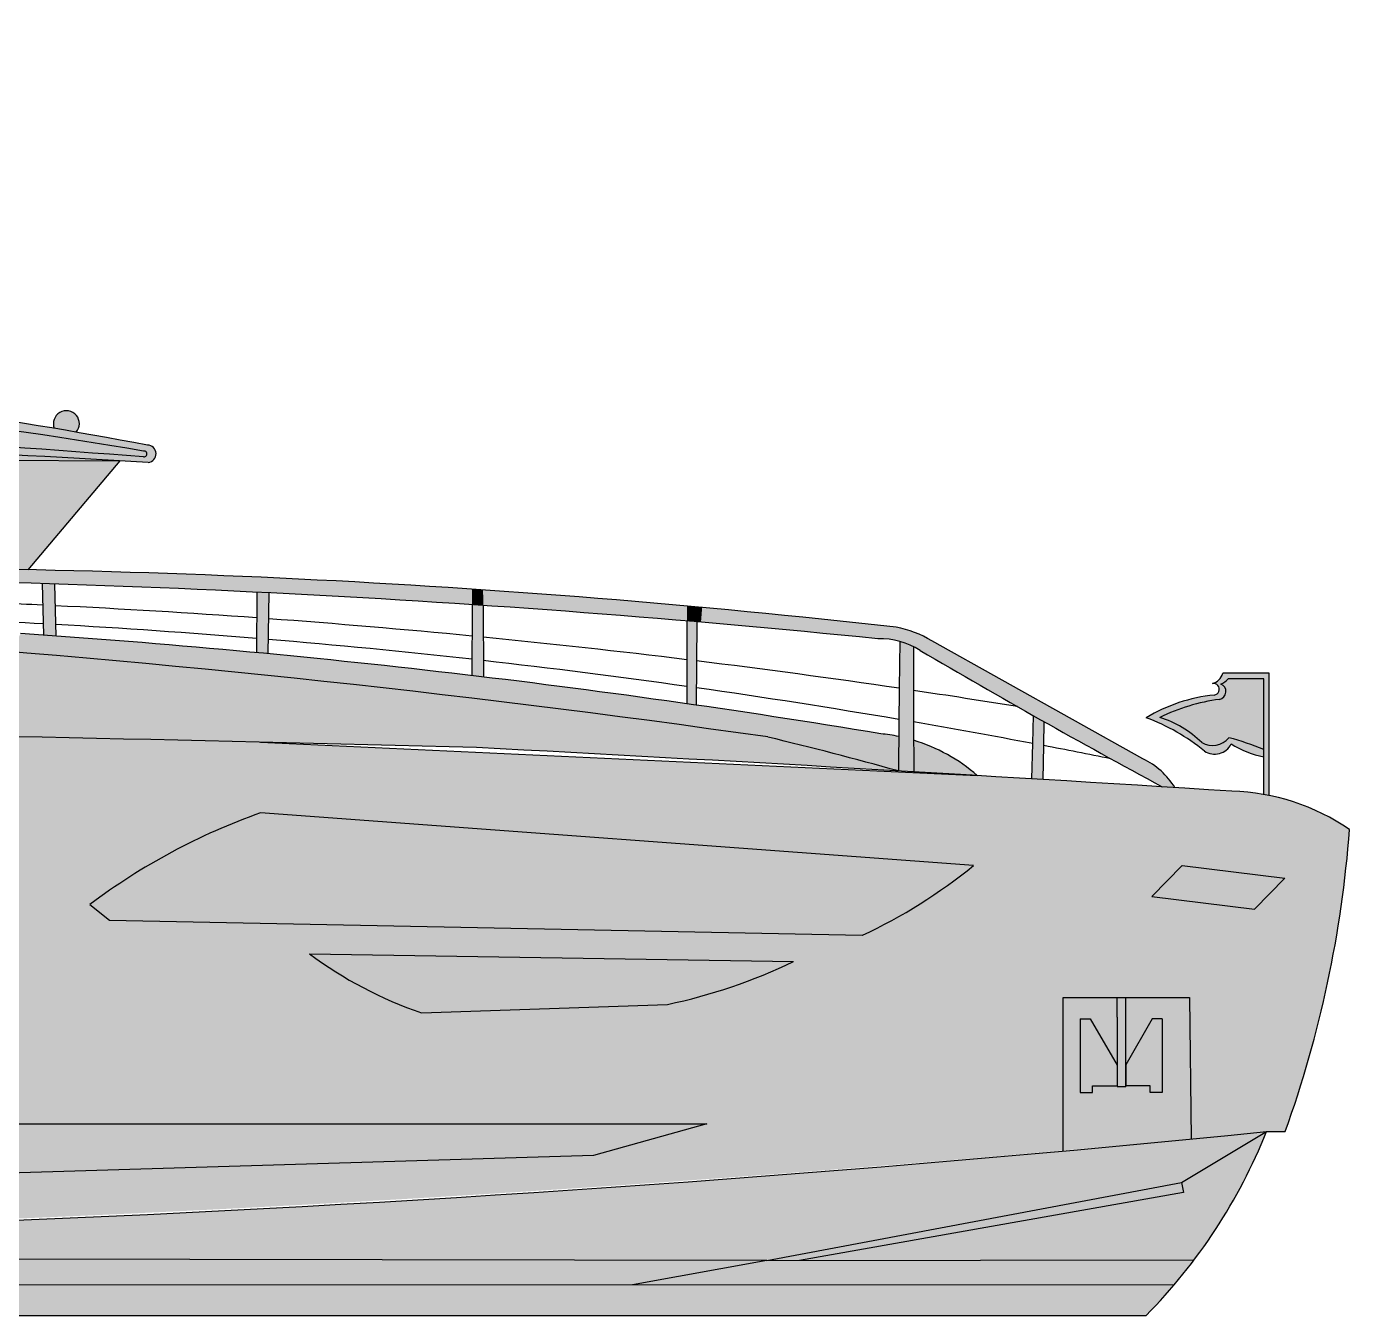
# Model space of a CAD drawing. Header units: millimetres. Extents: x 22013 to 1095811, y 1491 to 706158.
# Drawn here: x 326599 to 481679, y 507323 to 658443 of the extents above; entities that cross this region are included whole.
import ezdxf

# ---------------------------------------------------------------- set-up
doc = ezdxf.new("R2010")
doc.units = ezdxf.units.MM
pattern_1 = [(0, (0, 0), (0, 6.985), [5.08, -1.905]), (90, (0, 0), (-6.985, 4e-16), [5.08, -1.905])]

msp = doc.modelspace()

# ---------------------------------------------------------------- hatches: boundary and pattern name
at = {"true_color": 0x000000}
h = msp.add_hatch(color=18, dxfattribs=at)
h.dxf.hatch_style = 1
h.set_gradient(color1=(61, 61, 62), color2=(125, 128, 130), name='CYLINDER')
h.paths.add_polyline_path([(212826, 614211, 0.0274179), (177674, 613988, -0.0477773), (213588, 618001, -0.0468814), (340313, 608669, -1.1719156), (340325, 607983, 0.0139659), (212826, 614211, 0.0728518), (191845, 595211), (193107, 594272), (194078, 594278), (193055, 595131, -0.0505922), (211729, 612238, -0.0099839), (340865, 607331, 0.9406635), (340789, 609363, 0.0439598), (237275, 619639), (235308, 621564), (223216, 627699), (233688, 627699, 0.7525821), (234190, 629466, 0.0923682), (230228, 630291), (201807, 630291, 0.5960352), (200934, 628109), (211473, 619077, 0.0347376), (192381, 618568), (192381, 658443), (190852, 658443), (190852, 618397, 0.0546061), (167241, 614466, 0.7615305), (166973, 613002, 0.0504684), (171061, 612036, 0.0043459), (204496, 612113), (204496, 607959, -0.0266838)])
h.paths.add_polyline_path([(203999, 627416), (220857, 627416), (234665, 620518), (235375, 619579), (213391, 619475)], flags=16)
h = msp.add_hatch(color=7)
h.dxf.hatch_style = 1
h.paths.add_polyline_path([(193773, 568066), (180543, 562175), (180699, 551602), (194014, 551799)])
h.paths.add_polyline_path([(243851, 608085), (337556, 607522, 0.0097279), (211729, 612238, 0.0505922), (193055, 595131), (194078, 594278), (214121, 594400)])
h.paths.add_polyline_path([(213588, 618001, 0.0477773), (177674, 613988, -0.0274179), (212826, 614211, -0.0139707), (340369, 607980, 1.0992979), (340313, 608669, 0.0468814)])
h.paths.add_polyline_path([(220857, 627416), (203999, 627416), (213391, 619475), (235375, 619579), (234665, 620518)])
at = {"true_color": 0x939598}
h = msp.add_hatch(color=252, dxfattribs=at)
h.dxf.hatch_style = 1
h.paths.add_polyline_path([(329858, 611323, -0.0011024), (332434, 610881, 1.7645508)])
at = {"true_color": 0x000000}
h = msp.add_hatch(dxfattribs=at)
h.set_pattern_fill('ANGLE', color=18)
h.set_pattern_definition(pattern_1)
h.paths.add_polyline_path([(285676, 607834), (243851, 608085), (214121, 594400), (285755, 594834)])
h.paths.add_polyline_path([(296071, 607771), (287217, 607824), (287139, 594843), (288235, 594849, -0.0017968), (296170, 594939)])
h.paths.add_polyline_path([(337556, 607522), (297491, 607763), (297414, 594948, -0.0066484), (326775, 594751)])
h = msp.add_hatch(dxfattribs=at)
h.set_pattern_fill('ANGLE', color=18)
h.set_pattern_definition(pattern_1)
h.paths.add_polyline_path([(297414, 594948), (296170, 594939, 0.0017968), (288235, 594849), (214121, 594400), (243851, 608085), (337556, 607522), (326775, 594751, 0.0066484)])
at = {"true_color": 0x404040}
h = msp.add_hatch(color=250, dxfattribs=at)
h.dxf.hatch_style = 1
h.paths.add_polyline_path([(329842, 594685, 0.0056978), (304680, 594972), (304639, 593656, -0.0045014), (329882, 593077)])
h = msp.add_hatch(color=250, dxfattribs=at)
h.dxf.hatch_style = 1
h.paths.add_polyline_path([(355563, 593799, 0.0058275), (329842, 594685), (329882, 593077, -0.0045676), (355481, 592025)])
h = msp.add_hatch(color=250, dxfattribs=at)
h.dxf.hatch_style = 1
h.paths.add_polyline_path([(304639, 593656, 0.0002469), (303254, 593674), (303270, 589503, -0.0001359), (304581, 589450)])
h.paths.add_polyline_path([(279103, 593780, 0.0000329), (278298, 593779), (278463, 590371, -0.0000842), (279276, 590347)])
h.paths.add_polyline_path([(329882, 593077, 0.0002591), (328430, 593122), (328591, 587078, -0.0003476), (330034, 586976)])
h.paths.add_polyline_path([(354991, 592049, 0.0002472), (353606, 592118), (353559, 585032, -0.0003228), (354896, 584906)])
h.paths.add_polyline_path([(380133, 590568, 0.0002311), (378839, 590655), (378819, 582345, -0.0003223), (380151, 582186)])
h.paths.add_polyline_path([(405170, 588642, 0.0002065), (404016, 588741), (404018, 579040, -0.0002639), (405105, 578883)])
h.paths.add_polyline_path([(430562, 580607), (430564, 585745, 0.0502985), (428971, 586359), (428897, 580854), (428841, 576696), (428809, 571168, -0.0000541), (430600, 571063), (430578, 576905)])
h.paths.add_polyline_path([(445845, 574134), (445901, 576930, -0.0004003), (444629, 577647), (444552, 574379), (444455, 570239, -0.0000396), (445765, 570159)])
h = msp.add_hatch(color=250, dxfattribs=at)
h.dxf.hatch_style = 1
h.paths.add_polyline_path([(378839, 592479, 0.0033344), (364140, 593370), (364043, 591568, -0.0026428), (378839, 590655)])
h.paths.add_polyline_path([(364140, 593370, 0.0019445), (355563, 593799), (355481, 592025, -0.0015285), (364043, 591568)])
h = msp.add_hatch(color=250, dxfattribs=at)
h.dxf.hatch_style = 1
h.paths.add_polyline_path([(380129, 592391, 0.0002927), (378839, 592479), (378839, 590655, -0.0002311), (380133, 590568)])
h = msp.add_hatch(color=250, dxfattribs=at)
h.dxf.hatch_style = 1
h.paths.add_polyline_path([(404016, 590494, 0.0054257), (380129, 592391), (380133, 590568, -0.0042702), (404016, 588741)])
h = msp.add_hatch(color=250, dxfattribs=at)
h.dxf.hatch_style = 1
h.paths.add_polyline_path([(405800, 590332, 0.0001999), (404921, 590412), (404763, 588677, -0.000161), (405663, 588600)])
h.paths.add_polyline_path([(404921, 590412, 0.0002059), (404016, 590494), (404016, 588741, -0.0001338), (404763, 588677)])
h = msp.add_hatch(color=250, dxfattribs=at)
h.dxf.hatch_style = 1
h.paths.add_polyline_path([(405800, 590332), (405663, 588600, -0.0037132), (426400, 586655, -0.0094677), (426722, 586661), (426892, 588187, 0.0048004)])
h = msp.add_hatch(color=250, dxfattribs=at)
h.dxf.hatch_style = 1
h.paths.add_polyline_path([(432709, 586419, 0.0362068), (431197, 587208), (430564, 585745, -0.0260646), (431333, 585304, 0.0089339), (459736, 569303, -0.0000447), (461216, 569210, 0.1448859), (457463, 572576)])
h.paths.add_polyline_path([(431197, 587208, 0.0492462), (428992, 587915), (428971, 586359, -0.0502985), (430564, 585745)])
h.paths.add_polyline_path([(428992, 587915, 0.0097682), (428539, 588003, 0.0003753), (426892, 588187), (426722, 586661, -0.0669471), (428971, 586359)])
at = {"true_color": 0x636466}
h = msp.add_hatch(color=251, dxfattribs=at)
h.dxf.hatch_style = 1
h.paths.add_polyline_path([(325902, 587262, -0.0581204), (324549, 585164, -0.0149721), (413483, 575146, -0.0084165), (428809, 571168), (428833, 575204, 0.026342), (426738, 575521, 0.0244067)])
h.paths.add_polyline_path([(430586, 574760), (430600, 571063, -0.0002248), (438047, 570623, 0.1072004)])
h = msp.add_hatch(color=7)
h.dxf.hatch_style = 1
h.paths.add_polyline_path([(324549, 585164, -0.1311738), (320030, 581928, 0.0246441), (128269, 581633), (126926, 581633), (124030, 581633), (122688, 581633), (117834, 581633, 0.0117151), (104534, 576974), (175699, 576788, -0.0062796), (379343, 573910, -0.0014928), (428809, 571168, 0.0084165), (413483, 575146, 0.0149721)])
at = {"lineweight": 80, "true_color": 0x636466}
h = msp.add_hatch(color=251, dxfattribs=at)
h.dxf.hatch_style = 1
h.paths.add_polyline_path([(459439, 577437, -0.0803796), (466429, 579556, 0.739344), (466606, 581359, 0.1282495), (467449, 581952), (471638, 581952), (471638, 568403, -0.0060511), (472251, 568286), (472251, 582610), (466810, 582610, -0.2593357), (465599, 581409, -1.0638925), (465785, 580062, 0.1100121), (457850, 577401, -0.0815832), (464680, 573496, 0.4516973), (467801, 574326, 0.0886635), (471638, 572807), (471638, 573682, 0.0315231), (467544, 575065, -0.3607872), (464350, 574488, 0.1247064)])
at = {"lineweight": 80, "true_color": 0x939598}
h = msp.add_hatch(color=252, dxfattribs=at)
h.dxf.hatch_style = 1
h.paths.add_polyline_path([(466429, 579556, 0.739344), (466606, 581359, 0.1282495), (467449, 581952), (471638, 581952), (471638, 568403, -0.0060511), (472251, 568286), (472251, 582610), (466810, 582610, -0.2593357), (465599, 581409, -1.0343723), (465823, 580066, 0.1105154), (457850, 577401, -0.0815832), (464680, 573496, 0.4516973), (467801, 574326, 0.0886635), (471638, 572807), (471638, 573682, 0.0315231), (467544, 575065, -0.3607872), (464350, 574488, 0.1247064), (459439, 577437, -0.0803796)])
at = {"lineweight": 80}
h = msp.add_hatch(color=1, dxfattribs=at)
h.dxf.hatch_style = 1
h.set_gradient(color1=(147, 149, 152), tint=1, name='CURVED')
h.paths.add_polyline_path([(471638, 581952), (467449, 581952, -0.1282495), (466606, 581359, -0.739344), (466429, 579556, 0.0803796), (459439, 577437, -0.1247064), (464350, 574488, 0.3607872), (467544, 575065, -0.0315231), (471638, 573682)])
at = {"true_color": 0x5d5e5f}
h = msp.add_hatch(color=251, dxfattribs=at)
h.dxf.hatch_style = 1
h.paths.add_polyline_path([(359769, 549720), (359769, 553191), (336332, 553656), (334035, 555507, -0.0765774), (354035, 566253), (354035, 574546, 0.0009195), (324218, 575194), (324066, 567598), (324066, 529792), (359769, 529792)])
h = msp.add_hatch(color=251, dxfattribs=at)
h.dxf.hatch_style = 1
h.paths.add_polyline_path([(438047, 570623), (354035, 574546), (354035, 566253), (437596, 560079)])
h = msp.add_hatch(color=251, dxfattribs=at)
h.dxf.hatch_style = 1
h.paths.add_polyline_path([(448112, 570017, 0.0003038), (438047, 570623), (437596, 560079), (437534, 525762, 0.0009962), (448112, 526675), (448112, 544617)])
h = msp.add_hatch(color=251, dxfattribs=at)
h.dxf.hatch_style = 1
h.paths.add_polyline_path([(481679, 564298, 0.1432319), (467899, 568791, 0.0005974), (448112, 570017), (448112, 544617), (462923, 544617), (463104, 528042, 0.0008332), (471943, 528888), (474135, 528888, 0.067797)])
h.paths.add_polyline_path([(458514, 556437), (462048, 560070), (474083, 558586), (470549, 554953)], flags=16)
at = {"true_color": 0x000000}
h = msp.add_hatch(dxfattribs=at)
h.set_pattern_fill('ANGLE', color=18)
h.set_pattern_definition(pattern_1)
h.paths.add_polyline_path([(437596, 560079), (354035, 566253, 0.0765774), (334035, 555507), (336332, 553656), (424573, 551905, 0.0622945)])
h.paths.add_polyline_path([(416506, 548833), (359769, 549720, 0.0769142), (372905, 542812), (401721, 543801, 0.0617401)])
at = {"true_color": 0x5d5e5f}
h = msp.add_hatch(color=251, dxfattribs=at)
h.dxf.hatch_style = 1
h.paths.add_polyline_path([(437596, 560079, -0.0622945), (424573, 551905), (416570, 552064), (416506, 548833, -0.0433894), (406232, 544911), (406359, 529792), (406359, 523318, 0.0029343), (437534, 525762)])
at = {"true_color": 0xd6d6d7}
h = msp.add_hatch(color=254, dxfattribs=at)
h.dxf.hatch_style = 1
h.paths.add_polyline_path([(474083, 558586), (462048, 560070), (458514, 556437), (470549, 554953)])
at = {"true_color": 0x5d5e5f}
h = msp.add_hatch(color=251, dxfattribs=at)
h.dxf.hatch_style = 1
h.paths.add_polyline_path([(416570, 552064), (359769, 553191), (359769, 549720), (416506, 548833)])
h = msp.add_hatch(color=251, dxfattribs=at)
h.dxf.hatch_style = 1
h.paths.add_polyline_path([(406232, 544911, -0.0183017), (401721, 543801), (372905, 542812, -0.0769142), (359769, 549720), (359769, 529792), (406359, 529792)])
at = {"true_color": 0x787a7d}
h = msp.add_hatch(color=8, dxfattribs=at)
h.dxf.hatch_style = 1
h.paths.add_polyline_path([(450112, 542119), (451293, 542119), (454430, 536659), (454430, 542321), (454430, 544617), (448112, 544617), (448112, 528843), (452344, 532467), (458673, 532467), (462905, 528843), (463097, 528695), (462923, 544617), (455442, 544617), (455442, 542287), (455442, 536713), (458548, 542119), (459728, 542119), (459731, 542119), (459731, 533451), (458310, 533451), (458310, 534262), (455442, 534262), (455442, 534165), (454430, 534165), (454430, 534262), (451533, 534262), (451533, 533451), (450112, 533451)])
at = {"true_color": 0xc7c8ca}
h = msp.add_hatch(color=9, dxfattribs=at)
h.dxf.hatch_style = 1
h.paths.add_polyline_path([(455442, 542287), (455442, 544617), (454430, 544617), (454430, 542321), (454430, 534165), (455442, 534165), (455442, 536727)])
h = msp.add_hatch(color=9, dxfattribs=at)
h.dxf.hatch_style = 1
h.paths.add_polyline_path([(454430, 536659), (451293, 542119), (450112, 542119), (450112, 533451), (451533, 533451), (451533, 534262), (454430, 534262)])
h.paths.add_polyline_path([(459731, 542119), (459728, 542119), (458548, 542119), (455442, 536713), (455442, 534262), (458310, 534262), (458310, 533451), (459731, 533451)])
at = {"true_color": 0xffffff}
h = msp.add_hatch(color=7, dxfattribs=at)
h.dxf.hatch_style = 1
h.paths.add_polyline_path([(458673, 532467), (452344, 532467), (448112, 528843), (448112, 526675, 0.0014126), (463104, 528042), (463097, 528695), (462905, 528843)])
at = {"true_color": 0x000000}
h = msp.add_hatch(color=18, dxfattribs=at)
h.dxf.hatch_style = 1
h.paths.add_polyline_path([(406359, 529792), (97233, 529792, 0.104463), (83857, 522529), (228267, 523077), (232808, 519815), (303710, 520601), (312645, 523677), (393070, 526089)])
at = {"true_color": 0x5d5e5f}
h = msp.add_hatch(color=251, dxfattribs=at)
h.dxf.hatch_style = 1
h.paths.add_polyline_path([(406359, 523318), (406359, 529792), (393070, 526089), (312645, 523677), (303710, 520601), (303803, 517867, 0.0096377)])
at = {"true_color": 0x636466}
h = msp.add_hatch(dxfattribs=at)
h.set_pattern_fill('ANGLE', color=251)
h.set_pattern_definition(pattern_1)
h.paths.add_polyline_path([(471943, 528888, -0.0023589), (448113, 526615), (448278, 520340), (461994, 522925)])
at = {"true_color": 0x5d5e5f}
h = msp.add_hatch(color=251, dxfattribs=at)
h.dxf.hatch_style = 1
h.paths.add_polyline_path([(471943, 528888), (461994, 522925), (469406, 523320, 0.0234766)])
at = {"true_color": 0x636466}
h = msp.add_hatch(dxfattribs=at)
h.set_pattern_fill('ANGLE', color=251)
h.set_pattern_definition(pattern_1)
h.paths.add_polyline_path([(448113, 526615, -0.0037508), (410181, 523464), (410163, 513766), (413362, 513760), (448278, 520340)])
h = msp.add_hatch(dxfattribs=at)
h.set_pattern_fill('ANGLE', color=251)
h.set_pattern_definition(pattern_1)
h.paths.add_polyline_path([(410181, 523464, -0.0034835), (374913, 521048), (374900, 513832), (410163, 513766)])
h = msp.add_hatch(color=1)
h.dxf.hatch_style = 1
h.set_gradient(color1=(93, 94, 95), color2=(147, 148, 149), name='CYLINDER')
h.paths.add_polyline_path([(462219, 521729), (461994, 522925), (413362, 513760), (417221, 513767)])
at = {"true_color": 0x5d5e5f}
h = msp.add_hatch(color=251, dxfattribs=at)
h.dxf.hatch_style = 1
h.paths.add_polyline_path([(469406, 523320), (461994, 522925), (462219, 521729), (468567, 521738, 0.006867)])
h = msp.add_hatch(color=251, dxfattribs=at)
h.dxf.hatch_style = 1
h.paths.add_polyline_path([(468567, 521738), (462219, 521729), (417221, 513767), (463461, 513844, 0.0361028)])
at = {"true_color": 0x636466}
h = msp.add_hatch(dxfattribs=at)
h.set_pattern_fill('ANGLE', color=251)
h.set_pattern_definition(pattern_1)
h.paths.add_polyline_path([(374913, 521048, -0.0027385), (347167, 519493), (347156, 513883), (374900, 513832)])
h = msp.add_hatch(dxfattribs=at)
h.set_pattern_fill('ANGLE', color=251)
h.set_pattern_definition(pattern_1)
h.paths.add_polyline_path([(347167, 519493, -0.0035873), (310797, 517917), (310790, 513951), (347156, 513883)])
at = {"true_color": 0x5d5e5f}
h = msp.add_hatch(color=251, dxfattribs=at)
h.dxf.hatch_style = 1
h.paths.add_polyline_path([(461093, 510887), (66734, 511024), (66734, 513908), (65384, 513706, -0.1647499), (65645, 513359), (65678, 513095), (66388, 507323), (66771, 507323), (457830, 507323, 0.0185363)])
h = msp.add_hatch(color=1)
h.dxf.hatch_style = 1
h.set_gradient(color1=(85, 44, 17), color2=(197, 162, 32))
h.paths.add_polyline_path([(413362, 513760), (182069, 514190), (176787, 514238), (66734, 513908), (66734, 511024), (397621, 510909)])
h = msp.add_hatch(color=1)
h.dxf.hatch_style = 1
h.set_gradient(color1=(72, 38, 14), color2=(205, 170, 116), name='SPHERICAL')
h.paths.add_polyline_path([(463461, 513844), (413362, 513760), (397621, 510909), (461093, 510887, 0.0145312)])

# ---------------------------------------------------------------- linework, layer by layer
at = {"color": 18, "true_color": 0x000000}
for p, q in [((243851, 608085), (337556, 607522)), ((337556, 607522), (326775, 594751)), ((328430, 593122), (328591, 587078)), ((329882, 593077), (330034, 586976)), ((353606, 592118), (353559, 585032)), ((354991, 592049), (354896, 584906)), ((378839, 590655), (378819, 582345)), ((380133, 590568), (380151, 582186)), ((404016, 588741), (404018, 579040)), ((405170, 588642), (405105, 578883)), ((428971, 586359), (428897, 580854)), ((457463, 572576), (432709, 586419)), ((430564, 585745), (430562, 580607)), ((472251, 582610), (466810, 582610)), ((471638, 581952), (467449, 581952)), ((471638, 568403), (471638, 581952)), ((472251, 568286), (472251, 582610)), ((428897, 580854), (428841, 576696)), ((430562, 580607), (430578, 576905)), ((430578, 576905), (430600, 571063)), ((444552, 574379), (444629, 577647)), ((445845, 574134), (445901, 576930)), ((428841, 576696), (428809, 571168)), ((354035, 574546), (438047, 570623)), ((444455, 570239), (444552, 574379)), ((445765, 570159), (445845, 574134)), ((437596, 560079), (354035, 566253)), ((462048, 560070), (458514, 556437)), ((462048, 560070), (474083, 558586)), ((474083, 558586), (470549, 554953)), ((334035, 555507), (336332, 553656)), ((458514, 556437), (470549, 554953)), ((336332, 553656), (424573, 551905)), ((359769, 549720), (416506, 548833)), ((448112, 526675), (448112, 544617)), ((448112, 544617), (462923, 544617)), ((454430, 542321), (454430, 544617)), ((455442, 542287), (455442, 544617)), ((462923, 544617), (463104, 528042)), ((372905, 542812), (401721, 543801)), ((450112, 542119), (451293, 542119)), ((450112, 542119), (450112, 533451)), ((450112, 542119), (450112, 533451)), ((451293, 542119), (454430, 536659)), ((454430, 542321), (454430, 534165)), ((455442, 534165), (455442, 542287)), ((458548, 542119), (455442, 536713)), ((459728, 542119), (458548, 542119)), ((459728, 542119), (459731, 542119)), ((459731, 542119), (459731, 533451)), ((454430, 536659), (454430, 534165)), ((455442, 536727), (455442, 534165)), ((451533, 533451), (451533, 534262)), ((451533, 534262), (454430, 534262)), ((454430, 534165), (455442, 534165)), ((458310, 534262), (455442, 534262)), ((458310, 533451), (458310, 534262)), ((450112, 533451), (451533, 533451)), ((459731, 533451), (458310, 533451)), ((97233, 529792), (406359, 529792)), ((406359, 529792), (393070, 526089)), ((461994, 522925), (471943, 528888)), ((471943, 528888), (474135, 528888)), ((393070, 526089), (312645, 523677)), ((413362, 513760), (461994, 522925)), ((461994, 522925), (462219, 521729)), ((461994, 522925), (462219, 521729)), ((462219, 521729), (417221, 513767)), ((413362, 513760), (182069, 514190)), ((413362, 513760), (397621, 510909)), ((413362, 513760), (463461, 513844)), ((461093, 510887), (66734, 511024)), ((66771, 507323), (457830, 507323))]:
    msp.add_line(p, q, dxfattribs=at)
for centre, radius, start, end in [((230706, 26953), 592723, 79.296626, 89.364979), ((227296, -60956), 679095, 80.420076, 91.156633), ((165118, -1670792), 2285501, 85.603378, 88.80391), ((331279, 611873), 1523, 319.32571, 201.16194), ((153441, -2623488), 3236251, 86.679911, 88.967987), ((340374, 608327), 347, 261.96753, 100.07053), ((340765, 608345), 1019, 275.65297, 88.64779), ((304680, -509153), 1104125, 83.559064, 90.853399), ((285101, -808542), 1402334, 84.217057, 89.872718), ((201774, -904501), 1494716, 81.857335, 90.433171), ((426516, 576390), 11788, 58.30338, 80.11368), ((426722, 578152), 8509, 57.18966, 92.16978), ((893259, 1372048), 912328, 239.581281, 241.628731), ((465124, 583099), 1756, 285.68278, 343.83701), ((465889, 583273), 2044, 290.52807, 319.7611), ((467790, 560919), 19248, 95.86648, 121.09237), ((465733, 580741), 681, 277.53383, 101.40569), ((466241, 580484), 947, 281.44843, 67.35702), ((469481, 556895), 22865, 97.66924, 116.05136), ((449377, 554659), 24270, 50.91009, 69.56626), ((456073, 566269), 11664, 44.79545, 73.22925), ((162929, -7531695), 8108493, 88.4706093, 89.9097678), ((-55153, -7711726), 8297020, 86.3856186, 86.9981763), ((302995, 117941), 470365, 74.48555, 76.41441), ((465599, 576701), 2542, 240.57571, 319.9309), ((465875, 575286), 2152, 236.27539, 333.50966), ((458628, 541942), 34303, 67.71141, 74.93358), ((473968, 584300), 11727, 238.2717, 258.53887), ((453655, 564553), 8880, 31.63102, 64.60696), ((467108, 542986), 25817, 55.63868, 88.24324), ((378911, 495971), 74554, 109.49132, 127.00738), ((347933, 574286), 134119, 340.21513, 355.72932), ((398406, 608054), 61947, 294.98708, 309.24551), ((388659, 588711), 48528, 233.46423, 251.05703), ((388813, 605958), 63483, 281.73176, 295.86362), ((219138, 3053265), 2537004, 269.163768, 275.718833), ((411416, 553097), 65189, 315.39771, 338.19928)]:
    msp.add_arc(centre, radius, start, end, dxfattribs=at)
at = {"color": 18, "lineweight": 30, "true_color": 0x000000}
for centre, radius, start, end in [((280687, -423525), 1015255, 87.300843, 87.585168), ((280687, -423525), 1015255, 85.882404, 87.219005), ((281379, -288361), 878036, 86.920002, 88.029724), ((281379, -288361), 878036, 85.283862, 86.825582), ((280687, -423525), 1015255, 84.452616, 85.805181), ((256122, -450863), 1040468, 80.562037, 86.154539), ((281379, -288361), 878036, 83.628132, 85.195545), ((280687, -423525), 1015255, 83.022672, 84.378297), ((281379, -288361), 878036, 81.971027, 83.541239), ((280687, -423525), 1015255, 81.605775, 82.958829), ((281379, -288361), 878036, 80.331115, 81.898468), ((280687, -423525), 1015255, 80.814855, 81.510758), ((281379, -288361), 878036, 79.289929, 80.216571), ((424779, 555493), 20123, 78.37896, 84.4147), ((424779, 555493), 20123, 48.75166, 73.22672), ((281379, -288361), 878036, 78.683101, 79.204042)]:
    msp.add_arc(centre, radius, start, end, dxfattribs=at)

doc.saveas('drawing.dxf')
